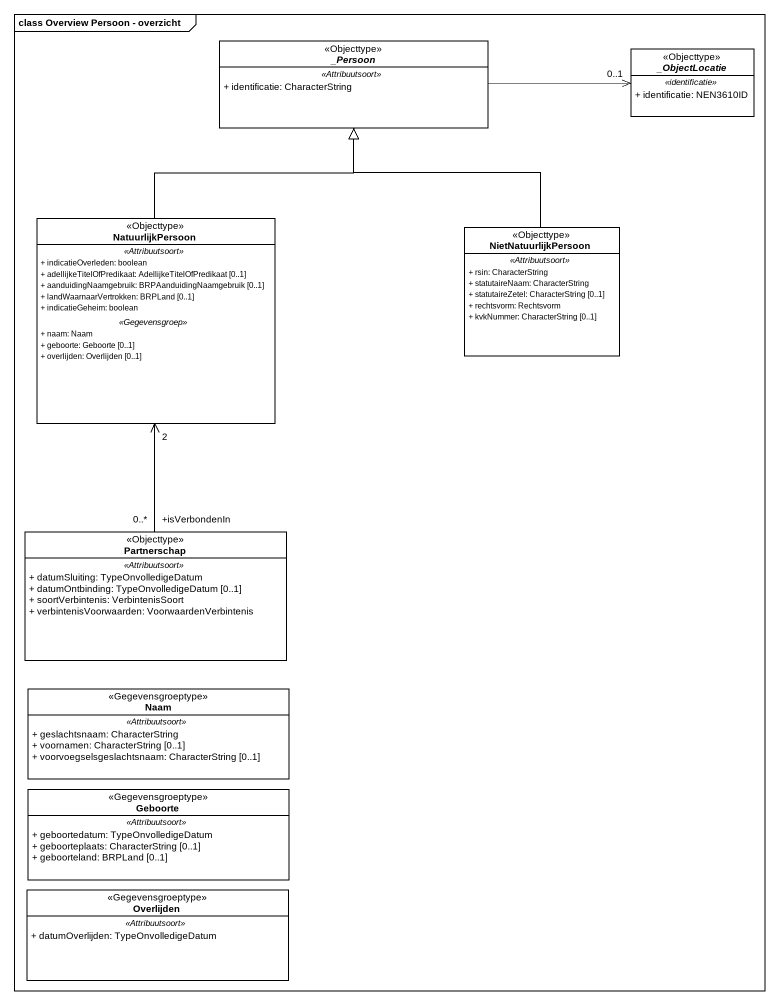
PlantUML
@startuml
mainframe class Overview Persoon - overzicht
hide circle
hide empty members
skinparam classAttributeIconSize 0
abstract class "_Persoon" as Persoon <<Objecttype>> #FFFFFF {
  .. <<Attribuutsoort>> ..
  + identificatie: CharacterString
}
abstract class "_ObjectLocatie" as ObjectLocatie <<Objecttype>> #FFFFFF {
  .. <<identificatie>> ..
  + identificatie: NEN3610ID
}
class NatuurlijkPersoon <<Objecttype>> #FFFFFF {
  .. <<Attribuutsoort>> ..
  + indicatieOverleden: boolean
  + adellijkeTitelOfPredikaat: AdellijkeTitelOfPredikaat [0..1]
  + aanduidingNaamgebruik: BRPAanduidingNaamgebruik [0..1]
  + landWaarnaarVertrokken: BRPLand [0..1]
  + indicatieGeheim: boolean
  .. <<Gegevensgroep>> ..
  + naam: Naam
  + geboorte: Geboorte [0..1]
  + overlijden: Overlijden [0..1]
}
class NietNatuurlijkPersoon <<Objecttype>> #FFFFFF {
  .. <<Attribuutsoort>> ..
  + rsin: CharacterString
  + statutaireNaam: CharacterString
  + statutaireZetel: CharacterString [0..1]
  + rechtsvorm: Rechtsvorm
  + kvkNummer: CharacterString [0..1]
}
class Partnerschap <<Objecttype>> #FFFFFF {
  .. <<Attribuutsoort>> ..
  + datumSluiting: TypeOnvolledigeDatum
  + datumOntbinding: TypeOnvolledigeDatum [0..1]
  + soortVerbintenis: VerbintenisSoort
  + verbintenisVoorwaarden: VoorwaardenVerbintenis
}
class Naam <<Gegevensgroeptype>> #FFFFFF {
  .. <<Attribuutsoort>> ..
  + geslachtsnaam: CharacterString
  + voornamen: CharacterString [0..1]
  + voorvoegselsgeslachtsnaam: CharacterString [0..1]
}
class Geboorte <<Gegevensgroeptype>> #FFFFFF {
  .. <<Attribuutsoort>> ..
  + geboortedatum: TypeOnvolledigeDatum
  + geboorteplaats: CharacterString [0..1]
  + geboorteland: BRPLand [0..1]
}
class Overlijden <<Gegevensgroeptype>> #FFFFFF {
  .. <<Attribuutsoort>> ..
  + datumOverlijden: TypeOnvolledigeDatum
}
Persoon -right-> "0..1" ObjectLocatie
NatuurlijkPersoon -up-|> Persoon
NietNatuurlijkPersoon -up-|> Persoon
Partnerschap "+isVerbondenIn\n0..*" -up-> "2" NatuurlijkPersoon
@enduml
